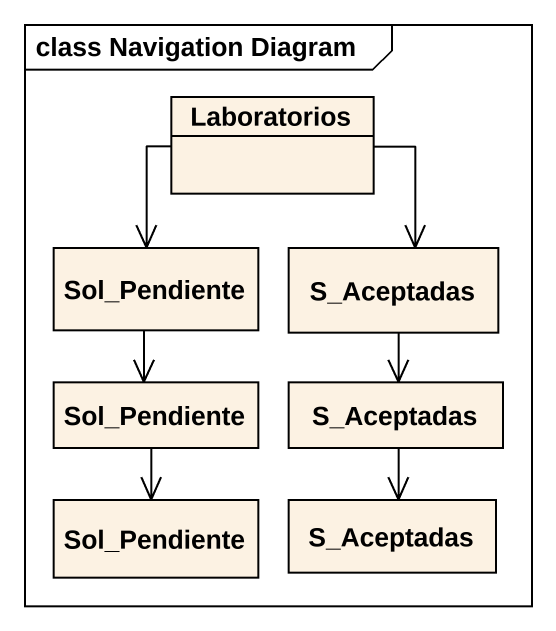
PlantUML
@startuml
mainframe class Navigation Diagram
hide circle
hide empty members
class Laboratorios
class Sol_Pendiente
class S_Aceptadas
class "Sol_Pendiente" as Sol_Pendiente_2
class "S_Aceptadas" as S_Aceptadas_2
class "Sol_Pendiente" as Sol_Pendiente_3
class "S_Aceptadas" as S_Aceptadas_3
Laboratorios --> Sol_Pendiente
Laboratorios --> S_Aceptadas
Sol_Pendiente --> Sol_Pendiente_2
S_Aceptadas --> S_Aceptadas_2
Sol_Pendiente_2 --> Sol_Pendiente_3
S_Aceptadas_2 --> S_Aceptadas_3
@enduml
